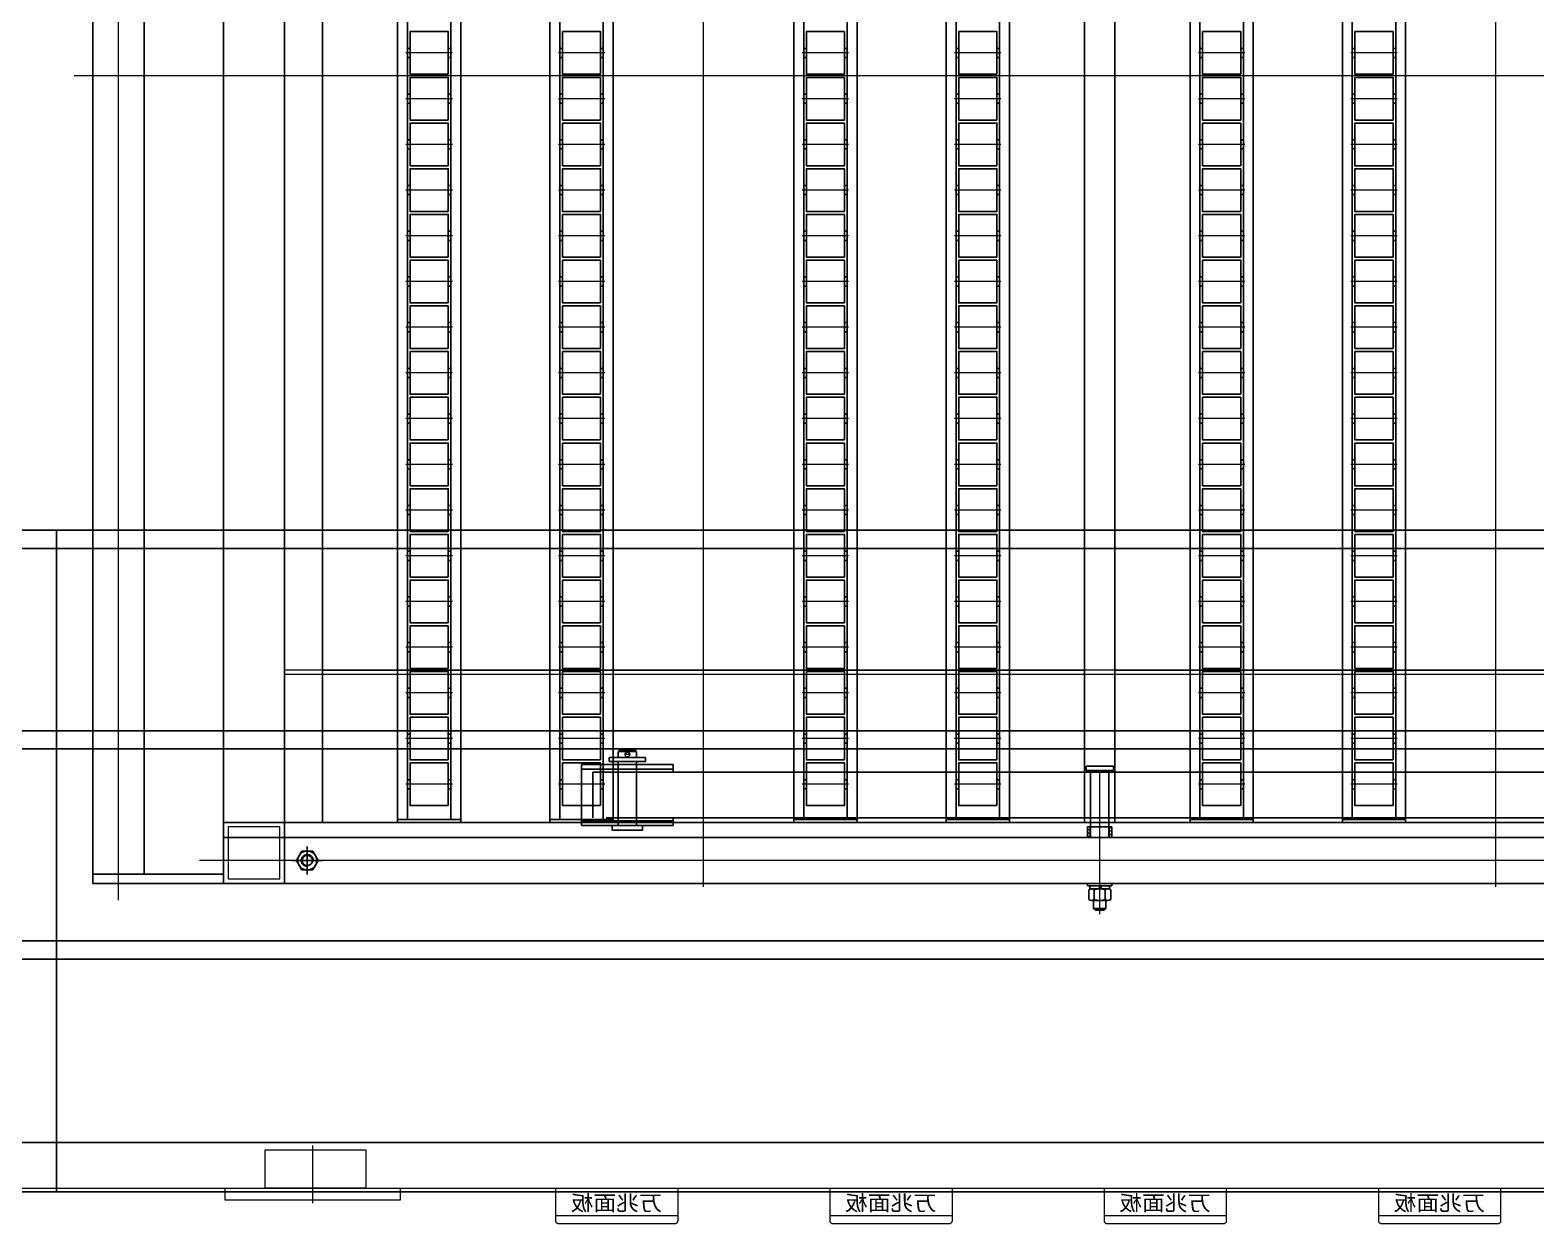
# Model space of a CAD drawing. Extents: x 539033 to 804858, y 468425 to 1263560.
# Drawn here: x 758324 to 759312, y 492339 to 493123 of the extents above; entities that cross this region are included whole.
import ezdxf

# ---------------------------------------------------------------- set-up
doc = ezdxf.new("R2010")
doc.units = 0
doc.header["$LTSCALE"] = 1000
doc.header["$MEASUREMENT"] = 0
for name, pattern in [('0', [0, 0]), ('ACAD_ISO02W100', [15, 12, -3]), ('ACAD_ISO04W100', [30, 24, -3, 0, -3]), ('ACAD_ISO05W100', [33, 24, -3, 0, -3, 0, -3]), ('ACAD_ISO10W100', [18.5, 12, -3, 0.5, -3]), ('DASHDOT', [25.4, 12.7, -6.35, 0, -6.35]), ('SOLID', [0])]:
    doc.linetypes.add(name, pattern=pattern)
doc.layers.get('0').update_dxf_attribs({"linetype": 'CONTINUOUS'})
doc.layers.add('1', color=1, linetype='DASHDOT')
for name, color, linetype, lineweight in [('3', 7, 'ACAD_ISO04W100', 15), ('中心线', 1, 'ACAD_ISO10W100', 15), ('双点划线', 7, 'ACAD_ISO05W100', 15), ('标注', 7, 'SOLID', 15), ('点划线', 1, 'ACAD_ISO04W100', 15), ('粗实线', 7, '0', 30), ('虚线', 6, 'ACAD_ISO02W100', 18)]:
    doc.layers.add(name, color=color, linetype=linetype, lineweight=lineweight)
doc.styles.add('标准', font='', dxfattribs={"width": 0.667})
doc.styles.get('标准').set_extended_font_data('FangSong_GB2312')

# ---------------------------------------------------------------- blocks, each defined once
blk = doc.blocks.new('A$C513352F2')
at = {"layer": '点划线'}
blk.add_line((68.9, 0), (68.9, 1086.91), dxfattribs=at)
at = {"layer": '粗实线', "color": 5}
for p, q in [((85.65, 1070.94), (85.65, 10.94)), ((52.15, 1064.94), (52.15, 16.94)), ((0, 16.94), (85.65, 16.94)), ((0, 10.94), (85.65, 10.94))]:
    blk.add_line(p, q, dxfattribs=at)
blk = doc.blocks.new('A$C458447FD')
at = {"layer": '标注'}
h = blk.add_hatch(dxfattribs=at)
h.set_pattern_fill('ANSI31', color=3, scale=0.5)
h.set_pattern_definition([(45, (-117.9495, 9.9451), (-1.122532, 1.122532), [])])
h.paths.add_polyline_path([(792.28, 50.14), (794.03, 50.14), (794.03, 57.14), (792.28, 57.14)])
h.paths.add_polyline_path([(778.03, 50.14), (779.78, 50.14), (779.78, 57.14), (778.03, 57.14)])
for p, q in [((1084.03, 100.14), (1084.03, 102.64)), ((1084.03, 102.64), (1108.03, 102.64)), ((1108.03, 102.64), (1108.03, 100.14)), ((1298.84, 35.14), (1302.43, 41.37)), ((1309.62, 41.37), (1302.43, 41.37)), ((1313.22, 35.14), (1309.62, 41.37)), ((1298.84, 35.14), (1302.43, 28.91)), ((1313.22, 35.14), (1309.62, 28.91)), ((794.03, 20.14), (778.03, 20.14)), ((778.03, 20.14), (778.03, 18.54)), ((794.03, 18.54), (794.03, 20.14)), ((1309.62, 28.91), (1302.43, 28.91)), ((778.03, 18.54), (794.03, 18.54)), ((778.84, 15.89), (778.84, 9.49)), ((779.59, 18.54), (792.47, 18.54)), ((779.59, 18.54), (779.59, 16.44)), ((779.59, 16.44), (792.47, 16.44)), ((791.42, 16.44), (780.63, 16.44)), ((782.43, 9.49), (782.43, 15.89)), ((785.48, 18.54), (784.92, 16.44)), ((786.5, 18.27), (786.01, 16.44)), ((786.57, 18.54), (786.5, 18.27)), ((789.62, 9.49), (789.62, 15.89)), ((792.47, 18.54), (792.47, 16.44)), ((793.22, 15.89), (793.22, 9.49)), ((791.42, 8.94), (780.63, 8.94))]:
    blk.add_line(p, q)
at = {"color": 3}
for p, q in [((777.03, 94.14), (777.03, 97.14)), ((777.03, 97.14), (795.03, 97.14)), ((795.03, 94.14), (795.03, 97.14))]:
    blk.add_line(p, q, dxfattribs=at)
for radius in [6.23, 3.4]:
    blk.add_circle((1306.03, 35.14), radius)
for centre, radius, start, end in [((780.63, 13.23), 3.21, 55.90631, 124.09369), ((786.03, 4.44), 12, 72.56742, 107.43258), ((791.42, 13.23), 3.21, 55.90631, 124.09369), ((780.63, 12.15), 3.21, 235.90631, 304.09369), ((786.03, 20.94), 12, 252.56742, 287.43258), ((791.42, 12.15), 3.21, 235.90631, 304.09369)]:
    blk.add_arc(centre, radius, start, end)
at = {"layer": '1', "linetype": 'DASHDOT'}
for p, q in [((1306.03, 25.91), (1306.03, 44.37)), ((1295.84, 35.14), (1316.22, 35.14))]:
    blk.add_line(p, q, dxfattribs=at)
at = {"layer": '3'}
blk.add_arc((1306.03, 35.14), 4, 270, 190, dxfattribs=at)
at = {"layer": '点划线'}
for p, q in [((526.03, 17.93), (526.03, 1044.24)), ((1046.03, 17.93), (1046.03, 1044.24)), ((590.83, 565.14), (621.27, 565.14)), ((690.83, 565.14), (721.27, 565.14)), ((850.83, 565.14), (881.27, 565.14)), ((950.83, 565.14), (981.27, 565.14)), ((1110.83, 565.14), (1141.27, 565.14)), ((1210.83, 565.14), (1241.27, 565.14)), ((101.68, 550.14), (1459.06, 550.14)), ((590.83, 535.14), (621.27, 535.14)), ((690.83, 535.14), (721.27, 535.14)), ((850.83, 535.14), (881.27, 535.14)), ((950.83, 535.14), (981.27, 535.14)), ((1110.83, 535.14), (1141.27, 535.14)), ((1210.83, 535.14), (1241.27, 535.14)), ((590.83, 505.14), (621.27, 505.14)), ((690.83, 505.14), (721.27, 505.14)), ((850.83, 505.14), (881.27, 505.14)), ((950.83, 505.14), (981.27, 505.14)), ((1110.83, 505.14), (1141.27, 505.14)), ((1210.83, 505.14), (1241.27, 505.14)), ((590.83, 475.14), (621.27, 475.14)), ((690.83, 475.14), (721.27, 475.14)), ((850.83, 475.14), (881.27, 475.14)), ((950.83, 475.14), (981.27, 475.14)), ((1110.83, 475.14), (1141.27, 475.14)), ((1210.83, 475.14), (1241.27, 475.14)), ((590.83, 445.14), (621.27, 445.14)), ((690.83, 445.14), (721.27, 445.14)), ((850.83, 445.14), (881.27, 445.14)), ((950.83, 445.14), (981.27, 445.14)), ((1110.83, 445.14), (1141.27, 445.14)), ((1210.83, 445.14), (1241.27, 445.14)), ((590.83, 415.14), (621.27, 415.14)), ((690.83, 415.14), (721.27, 415.14)), ((850.83, 415.14), (881.27, 415.14)), ((950.83, 415.14), (981.27, 415.14)), ((1110.83, 415.14), (1141.27, 415.14)), ((1210.83, 415.14), (1241.27, 415.14)), ((590.83, 385.14), (621.27, 385.14)), ((690.83, 385.14), (721.27, 385.14)), ((850.83, 385.14), (881.27, 385.14)), ((950.83, 385.14), (981.27, 385.14)), ((1110.83, 385.14), (1141.27, 385.14)), ((1210.83, 385.14), (1241.27, 385.14)), ((590.83, 355.14), (621.27, 355.14)), ((690.83, 355.14), (721.27, 355.14)), ((850.83, 355.14), (881.27, 355.14)), ((950.83, 355.14), (981.27, 355.14)), ((1110.83, 355.14), (1141.27, 355.14)), ((1210.83, 355.14), (1241.27, 355.14)), ((590.83, 325.14), (621.27, 325.14)), ((690.83, 325.14), (721.27, 325.14)), ((850.83, 325.14), (881.27, 325.14)), ((950.83, 325.14), (981.27, 325.14)), ((1110.83, 325.14), (1141.27, 325.14)), ((1210.83, 325.14), (1241.27, 325.14)), ((590.83, 295.14), (621.27, 295.14)), ((690.83, 295.14), (721.27, 295.14)), ((850.83, 295.14), (881.27, 295.14)), ((950.83, 295.14), (981.27, 295.14)), ((1110.83, 295.14), (1141.27, 295.14)), ((1210.83, 295.14), (1241.27, 295.14)), ((590.83, 265.14), (621.27, 265.14)), ((690.83, 265.14), (721.27, 265.14)), ((850.83, 265.14), (881.27, 265.14)), ((950.83, 265.14), (981.27, 265.14)), ((1110.83, 265.14), (1141.27, 265.14)), ((1210.83, 265.14), (1241.27, 265.14)), ((590.83, 235.14), (621.27, 235.14)), ((690.83, 235.14), (721.27, 235.14)), ((850.83, 235.14), (881.27, 235.14)), ((950.83, 235.14), (981.27, 235.14)), ((1110.83, 235.14), (1141.27, 235.14)), ((1210.83, 235.14), (1241.27, 235.14)), ((590.83, 205.14), (621.27, 205.14)), ((690.83, 205.14), (721.27, 205.14)), ((850.83, 205.14), (881.27, 205.14)), ((950.83, 205.14), (981.27, 205.14)), ((1110.83, 205.14), (1141.27, 205.14)), ((1210.83, 205.14), (1241.27, 205.14)), ((590.83, 175.14), (621.27, 175.14)), ((690.83, 175.14), (721.27, 175.14)), ((850.83, 175.14), (881.27, 175.14)), ((950.83, 175.14), (981.27, 175.14)), ((1110.83, 175.14), (1141.27, 175.14)), ((1210.83, 175.14), (1241.27, 175.14)), ((590.83, 145.14), (621.27, 145.14)), ((690.83, 145.14), (721.27, 145.14)), ((850.83, 145.14), (881.27, 145.14)), ((950.83, 145.14), (981.27, 145.14)), ((1110.83, 145.14), (1141.27, 145.14)), ((1210.83, 145.14), (1241.27, 145.14)), ((590.83, 115.14), (621.27, 115.14)), ((690.83, 115.14), (721.27, 115.14)), ((850.83, 115.14), (881.27, 115.14)), ((950.83, 115.14), (981.27, 115.14)), ((1110.83, 115.14), (1141.27, 115.14)), ((1210.83, 115.14), (1241.27, 115.14)), ((1093.94, 104.64), (1097.96, 104.64)), ((786.03, 0), (786.03, 94.63)), ((590.83, 85.14), (621.27, 85.14)), ((690.83, 85.14), (721.27, 85.14)), ((850.83, 85.14), (881.27, 85.14)), ((950.83, 85.14), (981.27, 85.14)), ((1110.83, 85.14), (1141.27, 85.14)), ((1210.83, 85.14), (1241.27, 85.14)), ((206.04, 35.14), (1376.79, 35.14))]:
    blk.add_line(p, q, dxfattribs=at)
at = {"layer": '粗实线', "color": 4}
for p, q in [((585.28, 1040.14), (585.28, 60.14)), ((591.78, 1038.14), (591.78, 62.14)), ((620.28, 1038.14), (620.28, 62.14)), ((626.78, 1040.14), (626.78, 60.14)), ((685.28, 1040.14), (685.28, 60.14)), ((691.78, 1038.14), (691.78, 62.14)), ((720.28, 1038.14), (720.28, 62.14)), ((726.78, 1040.14), (726.78, 60.14)), ((845.28, 1040.14), (845.28, 60.14)), ((851.78, 1038.14), (851.78, 62.14)), ((880.28, 1038.14), (880.28, 62.14)), ((886.78, 1040.14), (886.78, 60.14)), ((945.28, 1040.14), (945.28, 60.14)), ((951.78, 1038.14), (951.78, 62.14)), ((980.28, 1038.14), (980.28, 62.14)), ((986.78, 1040.14), (986.78, 60.14)), ((1105.28, 1040.14), (1105.28, 60.14)), ((1111.78, 1038.14), (1111.78, 62.14)), ((1140.28, 1038.14), (1140.28, 62.14)), ((1146.78, 1040.14), (1146.78, 60.14)), ((1205.28, 1040.14), (1205.28, 60.14)), ((1211.78, 1038.14), (1211.78, 62.14)), ((1240.28, 1038.14), (1240.28, 62.14)), ((1246.78, 1040.14), (1246.78, 60.14)), ((585.28, 62.14), (626.78, 62.14)), ((585.28, 60.14), (626.78, 60.14)), ((685.28, 62.14), (726.78, 62.14)), ((685.28, 60.14), (726.78, 60.14)), ((845.28, 62.14), (886.78, 62.14)), ((845.28, 60.14), (886.78, 60.14)), ((945.28, 62.14), (986.78, 62.14)), ((945.28, 60.14), (986.78, 60.14)), ((1105.28, 62.14), (1146.78, 62.14)), ((1105.28, 60.14), (1146.78, 60.14)), ((1205.28, 62.14), (1246.78, 62.14)), ((1205.28, 60.14), (1246.78, 60.14))]:
    blk.add_line(p, q, dxfattribs=at)
at = {"layer": '粗实线', "color": 2}
for p, q in [((776.03, 1040.14), (776.03, 60.14)), ((796.03, 1040.14), (796.03, 60.14)), ((1296.03, 1040.14), (1296.03, 60.14))]:
    blk.add_line(p, q, dxfattribs=at)
at = {"layer": '粗实线'}
for p, q in [((1321.03, 1040.14), (1321.03, 60.14)), ((276.03, 160.14), (776.03, 160.14)), ((796.03, 160.14), (1296.03, 160.14)), ((1108.03, 100.14), (1084.03, 100.14)), ((1090.03, 106.64), (1091.03, 107.64)), ((1090.03, 102.64), (1090.03, 106.64)), ((1090.03, 106.64), (1102.03, 106.64)), ((1090.03, 58.14), (1090.03, 100.14)), ((1101.03, 107.64), (1091.03, 107.64)), ((1101.03, 107.64), (1102.03, 106.64)), ((1102.03, 102.64), (1102.03, 106.64)), ((1102.03, 58.14), (1102.03, 100.14)), ((1118.6, 93.14), (0, 93.14)), ((780.03, 50.14), (780.03, 94.14)), ((792.03, 50.14), (792.03, 94.14)), ((1066.03, 93.14), (1066.03, 98.14)), ((1066.03, 98.14), (1126.03, 98.14)), ((1066.03, 95.14), (1126.03, 95.14)), ((1118.6, 63.14), (1118.6, 93.14)), ((1126.03, 58.14), (1126.03, 98.14)), ((1109.83, 63.14), (0, 63.14)), ((1321.03, 60.14), (251.03, 60.14)), ((506.03, 60.14), (1321.03, 60.14)), ((1066.03, 58.14), (1066.03, 63.14)), ((1066.03, 61.14), (1126.03, 61.14)), ((211.03, 50.14), (1361.03, 50.14)), ((794.03, 57.14), (778.03, 57.14)), ((778.03, 50.14), (778.03, 57.14)), ((779.78, 50.14), (779.78, 57.14)), ((792.28, 50.14), (792.28, 57.14)), ((794.03, 50.14), (794.03, 57.14)), ((1066.03, 58.14), (1126.03, 58.14)), ((782.03, 3.64), (782.03, 8.94)), ((783.03, 2.64), (782.03, 3.64)), ((782.03, 3.64), (790.03, 3.64)), ((789.03, 2.64), (783.03, 2.64)), ((789.03, 2.64), (790.03, 3.64)), ((790.03, 3.64), (790.03, 8.94))]:
    blk.add_line(p, q, dxfattribs=at)
at = {"layer": '粗实线', "color": 3}
for p, q in [((593.53, 568.14), (591.78, 568.14)), ((591.78, 568.14), (591.78, 562.14)), ((618.53, 568.14), (620.28, 568.14)), ((620.28, 568.14), (620.28, 562.14)), ((693.53, 568.14), (691.78, 568.14)), ((691.78, 568.14), (691.78, 562.14)), ((718.53, 568.14), (720.28, 568.14)), ((720.28, 568.14), (720.28, 562.14)), ((853.53, 568.14), (851.78, 568.14)), ((851.78, 568.14), (851.78, 562.14)), ((878.53, 568.14), (880.28, 568.14)), ((880.28, 568.14), (880.28, 562.14)), ((953.53, 568.14), (951.78, 568.14)), ((951.78, 568.14), (951.78, 562.14)), ((978.53, 568.14), (980.28, 568.14)), ((980.28, 568.14), (980.28, 562.14)), ((1113.53, 568.14), (1111.78, 568.14)), ((1111.78, 568.14), (1111.78, 562.14)), ((1138.53, 568.14), (1140.28, 568.14)), ((1140.28, 568.14), (1140.28, 562.14)), ((1213.53, 568.14), (1211.78, 568.14)), ((1211.78, 568.14), (1211.78, 562.14)), ((1238.53, 568.14), (1240.28, 568.14)), ((1240.28, 568.14), (1240.28, 562.14)), ((593.53, 562.14), (591.78, 562.14)), ((618.53, 562.14), (620.28, 562.14)), ((693.53, 562.14), (691.78, 562.14)), ((718.53, 562.14), (720.28, 562.14)), ((853.53, 562.14), (851.78, 562.14)), ((878.53, 562.14), (880.28, 562.14)), ((953.53, 562.14), (951.78, 562.14)), ((978.53, 562.14), (980.28, 562.14)), ((1113.53, 562.14), (1111.78, 562.14)), ((1138.53, 562.14), (1140.28, 562.14)), ((1213.53, 562.14), (1211.78, 562.14)), ((1238.53, 562.14), (1240.28, 562.14)), ((593.53, 538.14), (591.78, 538.14)), ((591.78, 538.14), (591.78, 532.14)), ((618.53, 538.14), (620.28, 538.14)), ((620.28, 538.14), (620.28, 532.14)), ((693.53, 538.14), (691.78, 538.14)), ((691.78, 538.14), (691.78, 532.14)), ((718.53, 538.14), (720.28, 538.14)), ((720.28, 538.14), (720.28, 532.14)), ((853.53, 538.14), (851.78, 538.14)), ((851.78, 538.14), (851.78, 532.14)), ((878.53, 538.14), (880.28, 538.14)), ((880.28, 538.14), (880.28, 532.14)), ((953.53, 538.14), (951.78, 538.14)), ((951.78, 538.14), (951.78, 532.14)), ((978.53, 538.14), (980.28, 538.14)), ((980.28, 538.14), (980.28, 532.14)), ((1113.53, 538.14), (1111.78, 538.14)), ((1111.78, 538.14), (1111.78, 532.14)), ((1138.53, 538.14), (1140.28, 538.14)), ((1140.28, 538.14), (1140.28, 532.14)), ((1213.53, 538.14), (1211.78, 538.14)), ((1211.78, 538.14), (1211.78, 532.14)), ((1238.53, 538.14), (1240.28, 538.14)), ((1240.28, 538.14), (1240.28, 532.14)), ((593.53, 532.14), (591.78, 532.14)), ((618.53, 532.14), (620.28, 532.14)), ((693.53, 532.14), (691.78, 532.14)), ((718.53, 532.14), (720.28, 532.14)), ((853.53, 532.14), (851.78, 532.14)), ((878.53, 532.14), (880.28, 532.14)), ((953.53, 532.14), (951.78, 532.14)), ((978.53, 532.14), (980.28, 532.14)), ((1113.53, 532.14), (1111.78, 532.14)), ((1138.53, 532.14), (1140.28, 532.14)), ((1213.53, 532.14), (1211.78, 532.14)), ((1238.53, 532.14), (1240.28, 532.14)), ((593.53, 508.14), (591.78, 508.14)), ((591.78, 508.14), (591.78, 502.14)), ((618.53, 508.14), (620.28, 508.14)), ((620.28, 508.14), (620.28, 502.14)), ((693.53, 508.14), (691.78, 508.14)), ((691.78, 508.14), (691.78, 502.14)), ((718.53, 508.14), (720.28, 508.14)), ((720.28, 508.14), (720.28, 502.14)), ((853.53, 508.14), (851.78, 508.14)), ((851.78, 508.14), (851.78, 502.14)), ((878.53, 508.14), (880.28, 508.14)), ((880.28, 508.14), (880.28, 502.14)), ((953.53, 508.14), (951.78, 508.14)), ((951.78, 508.14), (951.78, 502.14)), ((978.53, 508.14), (980.28, 508.14)), ((980.28, 508.14), (980.28, 502.14)), ((1113.53, 508.14), (1111.78, 508.14)), ((1111.78, 508.14), (1111.78, 502.14)), ((1138.53, 508.14), (1140.28, 508.14)), ((1140.28, 508.14), (1140.28, 502.14)), ((1213.53, 508.14), (1211.78, 508.14)), ((1211.78, 508.14), (1211.78, 502.14)), ((1238.53, 508.14), (1240.28, 508.14)), ((1240.28, 508.14), (1240.28, 502.14)), ((593.53, 502.14), (591.78, 502.14)), ((618.53, 502.14), (620.28, 502.14)), ((693.53, 502.14), (691.78, 502.14)), ((718.53, 502.14), (720.28, 502.14)), ((853.53, 502.14), (851.78, 502.14)), ((878.53, 502.14), (880.28, 502.14)), ((953.53, 502.14), (951.78, 502.14)), ((978.53, 502.14), (980.28, 502.14)), ((1113.53, 502.14), (1111.78, 502.14)), ((1138.53, 502.14), (1140.28, 502.14)), ((1213.53, 502.14), (1211.78, 502.14)), ((1238.53, 502.14), (1240.28, 502.14)), ((593.53, 478.14), (591.78, 478.14)), ((591.78, 478.14), (591.78, 472.14)), ((618.53, 478.14), (620.28, 478.14)), ((620.28, 478.14), (620.28, 472.14)), ((693.53, 478.14), (691.78, 478.14)), ((691.78, 478.14), (691.78, 472.14)), ((718.53, 478.14), (720.28, 478.14)), ((720.28, 478.14), (720.28, 472.14)), ((853.53, 478.14), (851.78, 478.14)), ((851.78, 478.14), (851.78, 472.14)), ((878.53, 478.14), (880.28, 478.14)), ((880.28, 478.14), (880.28, 472.14)), ((953.53, 478.14), (951.78, 478.14)), ((951.78, 478.14), (951.78, 472.14)), ((978.53, 478.14), (980.28, 478.14)), ((980.28, 478.14), (980.28, 472.14)), ((1113.53, 478.14), (1111.78, 478.14)), ((1111.78, 478.14), (1111.78, 472.14)), ((1138.53, 478.14), (1140.28, 478.14)), ((1140.28, 478.14), (1140.28, 472.14)), ((1213.53, 478.14), (1211.78, 478.14)), ((1211.78, 478.14), (1211.78, 472.14)), ((1238.53, 478.14), (1240.28, 478.14)), ((1240.28, 478.14), (1240.28, 472.14)), ((593.53, 472.14), (591.78, 472.14)), ((618.53, 472.14), (620.28, 472.14)), ((693.53, 472.14), (691.78, 472.14)), ((718.53, 472.14), (720.28, 472.14)), ((853.53, 472.14), (851.78, 472.14)), ((878.53, 472.14), (880.28, 472.14)), ((953.53, 472.14), (951.78, 472.14)), ((978.53, 472.14), (980.28, 472.14)), ((1113.53, 472.14), (1111.78, 472.14)), ((1138.53, 472.14), (1140.28, 472.14)), ((1213.53, 472.14), (1211.78, 472.14)), ((1238.53, 472.14), (1240.28, 472.14)), ((593.53, 448.14), (591.78, 448.14)), ((591.78, 448.14), (591.78, 442.14)), ((618.53, 448.14), (620.28, 448.14)), ((620.28, 448.14), (620.28, 442.14)), ((693.53, 448.14), (691.78, 448.14)), ((691.78, 448.14), (691.78, 442.14)), ((718.53, 448.14), (720.28, 448.14)), ((720.28, 448.14), (720.28, 442.14)), ((853.53, 448.14), (851.78, 448.14)), ((851.78, 448.14), (851.78, 442.14)), ((878.53, 448.14), (880.28, 448.14)), ((880.28, 448.14), (880.28, 442.14)), ((953.53, 448.14), (951.78, 448.14)), ((951.78, 448.14), (951.78, 442.14)), ((978.53, 448.14), (980.28, 448.14)), ((980.28, 448.14), (980.28, 442.14)), ((1113.53, 448.14), (1111.78, 448.14)), ((1111.78, 448.14), (1111.78, 442.14)), ((1138.53, 448.14), (1140.28, 448.14)), ((1140.28, 448.14), (1140.28, 442.14)), ((1213.53, 448.14), (1211.78, 448.14)), ((1211.78, 448.14), (1211.78, 442.14)), ((1238.53, 448.14), (1240.28, 448.14)), ((1240.28, 448.14), (1240.28, 442.14)), ((593.53, 442.14), (591.78, 442.14)), ((618.53, 442.14), (620.28, 442.14)), ((693.53, 442.14), (691.78, 442.14)), ((718.53, 442.14), (720.28, 442.14)), ((853.53, 442.14), (851.78, 442.14)), ((878.53, 442.14), (880.28, 442.14)), ((953.53, 442.14), (951.78, 442.14)), ((978.53, 442.14), (980.28, 442.14)), ((1113.53, 442.14), (1111.78, 442.14)), ((1138.53, 442.14), (1140.28, 442.14)), ((1213.53, 442.14), (1211.78, 442.14)), ((1238.53, 442.14), (1240.28, 442.14)), ((593.53, 418.14), (591.78, 418.14)), ((591.78, 418.14), (591.78, 412.14)), ((618.53, 418.14), (620.28, 418.14)), ((620.28, 418.14), (620.28, 412.14)), ((693.53, 418.14), (691.78, 418.14)), ((691.78, 418.14), (691.78, 412.14)), ((718.53, 418.14), (720.28, 418.14)), ((720.28, 418.14), (720.28, 412.14)), ((853.53, 418.14), (851.78, 418.14)), ((851.78, 418.14), (851.78, 412.14)), ((878.53, 418.14), (880.28, 418.14)), ((880.28, 418.14), (880.28, 412.14)), ((953.53, 418.14), (951.78, 418.14)), ((951.78, 418.14), (951.78, 412.14)), ((978.53, 418.14), (980.28, 418.14)), ((980.28, 418.14), (980.28, 412.14)), ((1113.53, 418.14), (1111.78, 418.14)), ((1111.78, 418.14), (1111.78, 412.14)), ((1138.53, 418.14), (1140.28, 418.14)), ((1140.28, 418.14), (1140.28, 412.14)), ((1213.53, 418.14), (1211.78, 418.14)), ((1211.78, 418.14), (1211.78, 412.14)), ((1238.53, 418.14), (1240.28, 418.14)), ((1240.28, 418.14), (1240.28, 412.14)), ((593.53, 412.14), (591.78, 412.14)), ((618.53, 412.14), (620.28, 412.14)), ((693.53, 412.14), (691.78, 412.14)), ((718.53, 412.14), (720.28, 412.14)), ((853.53, 412.14), (851.78, 412.14)), ((878.53, 412.14), (880.28, 412.14)), ((953.53, 412.14), (951.78, 412.14)), ((978.53, 412.14), (980.28, 412.14)), ((1113.53, 412.14), (1111.78, 412.14)), ((1138.53, 412.14), (1140.28, 412.14)), ((1213.53, 412.14), (1211.78, 412.14)), ((1238.53, 412.14), (1240.28, 412.14)), ((593.53, 388.14), (591.78, 388.14)), ((591.78, 388.14), (591.78, 382.14)), ((618.53, 388.14), (620.28, 388.14)), ((620.28, 388.14), (620.28, 382.14)), ((693.53, 388.14), (691.78, 388.14)), ((691.78, 388.14), (691.78, 382.14)), ((718.53, 388.14), (720.28, 388.14)), ((720.28, 388.14), (720.28, 382.14)), ((853.53, 388.14), (851.78, 388.14)), ((851.78, 388.14), (851.78, 382.14)), ((878.53, 388.14), (880.28, 388.14)), ((880.28, 388.14), (880.28, 382.14)), ((953.53, 388.14), (951.78, 388.14)), ((951.78, 388.14), (951.78, 382.14)), ((978.53, 388.14), (980.28, 388.14)), ((980.28, 388.14), (980.28, 382.14)), ((1113.53, 388.14), (1111.78, 388.14)), ((1111.78, 388.14), (1111.78, 382.14)), ((1138.53, 388.14), (1140.28, 388.14)), ((1140.28, 388.14), (1140.28, 382.14)), ((1213.53, 388.14), (1211.78, 388.14)), ((1211.78, 388.14), (1211.78, 382.14)), ((1238.53, 388.14), (1240.28, 388.14)), ((1240.28, 388.14), (1240.28, 382.14)), ((593.53, 382.14), (591.78, 382.14)), ((618.53, 382.14), (620.28, 382.14)), ((693.53, 382.14), (691.78, 382.14)), ((718.53, 382.14), (720.28, 382.14)), ((853.53, 382.14), (851.78, 382.14)), ((878.53, 382.14), (880.28, 382.14)), ((953.53, 382.14), (951.78, 382.14)), ((978.53, 382.14), (980.28, 382.14)), ((1113.53, 382.14), (1111.78, 382.14)), ((1138.53, 382.14), (1140.28, 382.14)), ((1213.53, 382.14), (1211.78, 382.14)), ((1238.53, 382.14), (1240.28, 382.14)), ((593.53, 358.14), (591.78, 358.14)), ((591.78, 358.14), (591.78, 352.14)), ((618.53, 358.14), (620.28, 358.14)), ((620.28, 358.14), (620.28, 352.14)), ((693.53, 358.14), (691.78, 358.14)), ((691.78, 358.14), (691.78, 352.14)), ((718.53, 358.14), (720.28, 358.14)), ((720.28, 358.14), (720.28, 352.14)), ((853.53, 358.14), (851.78, 358.14)), ((851.78, 358.14), (851.78, 352.14)), ((878.53, 358.14), (880.28, 358.14)), ((880.28, 358.14), (880.28, 352.14)), ((953.53, 358.14), (951.78, 358.14)), ((951.78, 358.14), (951.78, 352.14)), ((978.53, 358.14), (980.28, 358.14)), ((980.28, 358.14), (980.28, 352.14)), ((1113.53, 358.14), (1111.78, 358.14)), ((1111.78, 358.14), (1111.78, 352.14)), ((1138.53, 358.14), (1140.28, 358.14)), ((1140.28, 358.14), (1140.28, 352.14)), ((1213.53, 358.14), (1211.78, 358.14)), ((1211.78, 358.14), (1211.78, 352.14)), ((1238.53, 358.14), (1240.28, 358.14)), ((1240.28, 358.14), (1240.28, 352.14)), ((593.53, 352.14), (591.78, 352.14)), ((618.53, 352.14), (620.28, 352.14)), ((693.53, 352.14), (691.78, 352.14)), ((718.53, 352.14), (720.28, 352.14)), ((853.53, 352.14), (851.78, 352.14)), ((878.53, 352.14), (880.28, 352.14)), ((953.53, 352.14), (951.78, 352.14)), ((978.53, 352.14), (980.28, 352.14)), ((1113.53, 352.14), (1111.78, 352.14)), ((1138.53, 352.14), (1140.28, 352.14)), ((1213.53, 352.14), (1211.78, 352.14)), ((1238.53, 352.14), (1240.28, 352.14)), ((593.53, 328.14), (591.78, 328.14)), ((591.78, 328.14), (591.78, 322.14)), ((618.53, 328.14), (620.28, 328.14)), ((620.28, 328.14), (620.28, 322.14)), ((693.53, 328.14), (691.78, 328.14)), ((691.78, 328.14), (691.78, 322.14)), ((718.53, 328.14), (720.28, 328.14)), ((720.28, 328.14), (720.28, 322.14)), ((853.53, 328.14), (851.78, 328.14)), ((851.78, 328.14), (851.78, 322.14)), ((878.53, 328.14), (880.28, 328.14)), ((880.28, 328.14), (880.28, 322.14)), ((953.53, 328.14), (951.78, 328.14)), ((951.78, 328.14), (951.78, 322.14)), ((978.53, 328.14), (980.28, 328.14)), ((980.28, 328.14), (980.28, 322.14)), ((1113.53, 328.14), (1111.78, 328.14)), ((1111.78, 328.14), (1111.78, 322.14)), ((1138.53, 328.14), (1140.28, 328.14)), ((1140.28, 328.14), (1140.28, 322.14)), ((1213.53, 328.14), (1211.78, 328.14)), ((1211.78, 328.14), (1211.78, 322.14)), ((1238.53, 328.14), (1240.28, 328.14)), ((1240.28, 328.14), (1240.28, 322.14)), ((593.53, 322.14), (591.78, 322.14)), ((618.53, 322.14), (620.28, 322.14)), ((693.53, 322.14), (691.78, 322.14)), ((718.53, 322.14), (720.28, 322.14)), ((853.53, 322.14), (851.78, 322.14)), ((878.53, 322.14), (880.28, 322.14)), ((953.53, 322.14), (951.78, 322.14)), ((978.53, 322.14), (980.28, 322.14)), ((1113.53, 322.14), (1111.78, 322.14)), ((1138.53, 322.14), (1140.28, 322.14)), ((1213.53, 322.14), (1211.78, 322.14)), ((1238.53, 322.14), (1240.28, 322.14)), ((593.53, 298.14), (591.78, 298.14)), ((591.78, 298.14), (591.78, 292.14)), ((618.53, 298.14), (620.28, 298.14)), ((620.28, 298.14), (620.28, 292.14)), ((693.53, 298.14), (691.78, 298.14)), ((691.78, 298.14), (691.78, 292.14)), ((718.53, 298.14), (720.28, 298.14)), ((720.28, 298.14), (720.28, 292.14)), ((853.53, 298.14), (851.78, 298.14)), ((851.78, 298.14), (851.78, 292.14)), ((878.53, 298.14), (880.28, 298.14)), ((880.28, 298.14), (880.28, 292.14)), ((953.53, 298.14), (951.78, 298.14)), ((951.78, 298.14), (951.78, 292.14)), ((978.53, 298.14), (980.28, 298.14)), ((980.28, 298.14), (980.28, 292.14)), ((1113.53, 298.14), (1111.78, 298.14)), ((1111.78, 298.14), (1111.78, 292.14)), ((1138.53, 298.14), (1140.28, 298.14)), ((1140.28, 298.14), (1140.28, 292.14)), ((1213.53, 298.14), (1211.78, 298.14)), ((1211.78, 298.14), (1211.78, 292.14)), ((1238.53, 298.14), (1240.28, 298.14)), ((1240.28, 298.14), (1240.28, 292.14)), ((593.53, 292.14), (591.78, 292.14)), ((618.53, 292.14), (620.28, 292.14)), ((693.53, 292.14), (691.78, 292.14)), ((718.53, 292.14), (720.28, 292.14)), ((853.53, 292.14), (851.78, 292.14)), ((878.53, 292.14), (880.28, 292.14)), ((953.53, 292.14), (951.78, 292.14)), ((978.53, 292.14), (980.28, 292.14)), ((1113.53, 292.14), (1111.78, 292.14)), ((1138.53, 292.14), (1140.28, 292.14)), ((1213.53, 292.14), (1211.78, 292.14)), ((1238.53, 292.14), (1240.28, 292.14)), ((593.53, 268.14), (591.78, 268.14)), ((591.78, 268.14), (591.78, 262.14)), ((618.53, 268.14), (620.28, 268.14)), ((620.28, 268.14), (620.28, 262.14)), ((693.53, 268.14), (691.78, 268.14)), ((691.78, 268.14), (691.78, 262.14)), ((718.53, 268.14), (720.28, 268.14)), ((720.28, 268.14), (720.28, 262.14)), ((853.53, 268.14), (851.78, 268.14)), ((851.78, 268.14), (851.78, 262.14)), ((878.53, 268.14), (880.28, 268.14)), ((880.28, 268.14), (880.28, 262.14)), ((953.53, 268.14), (951.78, 268.14)), ((951.78, 268.14), (951.78, 262.14)), ((978.53, 268.14), (980.28, 268.14)), ((980.28, 268.14), (980.28, 262.14)), ((1113.53, 268.14), (1111.78, 268.14)), ((1111.78, 268.14), (1111.78, 262.14)), ((1138.53, 268.14), (1140.28, 268.14)), ((1140.28, 268.14), (1140.28, 262.14)), ((1213.53, 268.14), (1211.78, 268.14)), ((1211.78, 268.14), (1211.78, 262.14)), ((1238.53, 268.14), (1240.28, 268.14)), ((1240.28, 268.14), (1240.28, 262.14)), ((593.53, 262.14), (591.78, 262.14)), ((618.53, 262.14), (620.28, 262.14)), ((693.53, 262.14), (691.78, 262.14)), ((718.53, 262.14), (720.28, 262.14)), ((853.53, 262.14), (851.78, 262.14)), ((878.53, 262.14), (880.28, 262.14)), ((953.53, 262.14), (951.78, 262.14)), ((978.53, 262.14), (980.28, 262.14)), ((1113.53, 262.14), (1111.78, 262.14)), ((1138.53, 262.14), (1140.28, 262.14)), ((1213.53, 262.14), (1211.78, 262.14)), ((1238.53, 262.14), (1240.28, 262.14)), ((593.53, 238.14), (591.78, 238.14)), ((591.78, 238.14), (591.78, 232.14)), ((618.53, 238.14), (620.28, 238.14)), ((620.28, 238.14), (620.28, 232.14)), ((693.53, 238.14), (691.78, 238.14)), ((691.78, 238.14), (691.78, 232.14)), ((718.53, 238.14), (720.28, 238.14)), ((720.28, 238.14), (720.28, 232.14)), ((853.53, 238.14), (851.78, 238.14)), ((851.78, 238.14), (851.78, 232.14)), ((878.53, 238.14), (880.28, 238.14)), ((880.28, 238.14), (880.28, 232.14)), ((953.53, 238.14), (951.78, 238.14)), ((951.78, 238.14), (951.78, 232.14)), ((978.53, 238.14), (980.28, 238.14)), ((980.28, 238.14), (980.28, 232.14)), ((1113.53, 238.14), (1111.78, 238.14)), ((1111.78, 238.14), (1111.78, 232.14)), ((1138.53, 238.14), (1140.28, 238.14)), ((1140.28, 238.14), (1140.28, 232.14)), ((1213.53, 238.14), (1211.78, 238.14)), ((1211.78, 238.14), (1211.78, 232.14)), ((1238.53, 238.14), (1240.28, 238.14)), ((1240.28, 238.14), (1240.28, 232.14)), ((593.53, 232.14), (591.78, 232.14)), ((618.53, 232.14), (620.28, 232.14)), ((693.53, 232.14), (691.78, 232.14)), ((718.53, 232.14), (720.28, 232.14)), ((853.53, 232.14), (851.78, 232.14)), ((878.53, 232.14), (880.28, 232.14)), ((953.53, 232.14), (951.78, 232.14)), ((978.53, 232.14), (980.28, 232.14)), ((1113.53, 232.14), (1111.78, 232.14)), ((1138.53, 232.14), (1140.28, 232.14)), ((1213.53, 232.14), (1211.78, 232.14)), ((1238.53, 232.14), (1240.28, 232.14)), ((593.53, 208.14), (591.78, 208.14)), ((591.78, 208.14), (591.78, 202.14)), ((618.53, 208.14), (620.28, 208.14)), ((620.28, 208.14), (620.28, 202.14)), ((693.53, 208.14), (691.78, 208.14)), ((691.78, 208.14), (691.78, 202.14)), ((718.53, 208.14), (720.28, 208.14)), ((720.28, 208.14), (720.28, 202.14)), ((853.53, 208.14), (851.78, 208.14)), ((851.78, 208.14), (851.78, 202.14)), ((878.53, 208.14), (880.28, 208.14)), ((880.28, 208.14), (880.28, 202.14)), ((953.53, 208.14), (951.78, 208.14)), ((951.78, 208.14), (951.78, 202.14)), ((978.53, 208.14), (980.28, 208.14)), ((980.28, 208.14), (980.28, 202.14)), ((1113.53, 208.14), (1111.78, 208.14)), ((1111.78, 208.14), (1111.78, 202.14)), ((1138.53, 208.14), (1140.28, 208.14)), ((1140.28, 208.14), (1140.28, 202.14)), ((1213.53, 208.14), (1211.78, 208.14)), ((1211.78, 208.14), (1211.78, 202.14)), ((1238.53, 208.14), (1240.28, 208.14)), ((1240.28, 208.14), (1240.28, 202.14)), ((593.53, 202.14), (591.78, 202.14)), ((618.53, 202.14), (620.28, 202.14)), ((693.53, 202.14), (691.78, 202.14)), ((718.53, 202.14), (720.28, 202.14)), ((853.53, 202.14), (851.78, 202.14)), ((878.53, 202.14), (880.28, 202.14)), ((953.53, 202.14), (951.78, 202.14)), ((978.53, 202.14), (980.28, 202.14)), ((1113.53, 202.14), (1111.78, 202.14)), ((1138.53, 202.14), (1140.28, 202.14)), ((1213.53, 202.14), (1211.78, 202.14)), ((1238.53, 202.14), (1240.28, 202.14)), ((593.53, 178.14), (591.78, 178.14)), ((591.78, 178.14), (591.78, 172.14)), ((618.53, 178.14), (620.28, 178.14)), ((620.28, 178.14), (620.28, 172.14)), ((693.53, 178.14), (691.78, 178.14)), ((691.78, 178.14), (691.78, 172.14)), ((718.53, 178.14), (720.28, 178.14)), ((720.28, 178.14), (720.28, 172.14)), ((853.53, 178.14), (851.78, 178.14)), ((851.78, 178.14), (851.78, 172.14)), ((878.53, 178.14), (880.28, 178.14)), ((880.28, 178.14), (880.28, 172.14)), ((953.53, 178.14), (951.78, 178.14)), ((951.78, 178.14), (951.78, 172.14)), ((978.53, 178.14), (980.28, 178.14)), ((980.28, 178.14), (980.28, 172.14)), ((1113.53, 178.14), (1111.78, 178.14)), ((1111.78, 178.14), (1111.78, 172.14)), ((1138.53, 178.14), (1140.28, 178.14)), ((1140.28, 178.14), (1140.28, 172.14)), ((1213.53, 178.14), (1211.78, 178.14)), ((1211.78, 178.14), (1211.78, 172.14)), ((1238.53, 178.14), (1240.28, 178.14)), ((1240.28, 178.14), (1240.28, 172.14)), ((593.53, 172.14), (591.78, 172.14)), ((618.53, 172.14), (620.28, 172.14)), ((693.53, 172.14), (691.78, 172.14)), ((718.53, 172.14), (720.28, 172.14)), ((853.53, 172.14), (851.78, 172.14)), ((878.53, 172.14), (880.28, 172.14)), ((953.53, 172.14), (951.78, 172.14)), ((978.53, 172.14), (980.28, 172.14)), ((1113.53, 172.14), (1111.78, 172.14)), ((1138.53, 172.14), (1140.28, 172.14)), ((1213.53, 172.14), (1211.78, 172.14)), ((1238.53, 172.14), (1240.28, 172.14)), ((593.53, 148.14), (591.78, 148.14)), ((591.78, 148.14), (591.78, 142.14)), ((593.53, 142.14), (591.78, 142.14)), ((618.53, 148.14), (620.28, 148.14)), ((618.53, 142.14), (620.28, 142.14)), ((620.28, 148.14), (620.28, 142.14)), ((693.53, 148.14), (691.78, 148.14)), ((691.78, 148.14), (691.78, 142.14)), ((693.53, 142.14), (691.78, 142.14)), ((718.53, 148.14), (720.28, 148.14)), ((718.53, 142.14), (720.28, 142.14)), ((720.28, 148.14), (720.28, 142.14)), ((853.53, 148.14), (851.78, 148.14)), ((851.78, 148.14), (851.78, 142.14)), ((853.53, 142.14), (851.78, 142.14)), ((878.53, 148.14), (880.28, 148.14)), ((878.53, 142.14), (880.28, 142.14)), ((880.28, 148.14), (880.28, 142.14)), ((953.53, 148.14), (951.78, 148.14)), ((951.78, 148.14), (951.78, 142.14)), ((953.53, 142.14), (951.78, 142.14)), ((978.53, 148.14), (980.28, 148.14)), ((978.53, 142.14), (980.28, 142.14)), ((980.28, 148.14), (980.28, 142.14)), ((1113.53, 148.14), (1111.78, 148.14)), ((1111.78, 148.14), (1111.78, 142.14)), ((1113.53, 142.14), (1111.78, 142.14)), ((1138.53, 148.14), (1140.28, 148.14)), ((1138.53, 142.14), (1140.28, 142.14)), ((1140.28, 148.14), (1140.28, 142.14)), ((1213.53, 148.14), (1211.78, 148.14)), ((1211.78, 148.14), (1211.78, 142.14)), ((1213.53, 142.14), (1211.78, 142.14)), ((1238.53, 148.14), (1240.28, 148.14)), ((1238.53, 142.14), (1240.28, 142.14)), ((1240.28, 148.14), (1240.28, 142.14)), ((593.53, 118.14), (591.78, 118.14)), ((591.78, 118.14), (591.78, 112.14)), ((593.53, 112.14), (591.78, 112.14)), ((618.53, 118.14), (620.28, 118.14)), ((618.53, 112.14), (620.28, 112.14)), ((620.28, 118.14), (620.28, 112.14)), ((693.53, 118.14), (691.78, 118.14)), ((691.78, 118.14), (691.78, 112.14)), ((693.53, 112.14), (691.78, 112.14)), ((718.53, 118.14), (720.28, 118.14)), ((718.53, 112.14), (720.28, 112.14)), ((720.28, 118.14), (720.28, 112.14)), ((853.53, 118.14), (851.78, 118.14)), ((851.78, 118.14), (851.78, 112.14)), ((853.53, 112.14), (851.78, 112.14)), ((878.53, 118.14), (880.28, 118.14)), ((878.53, 112.14), (880.28, 112.14)), ((880.28, 118.14), (880.28, 112.14)), ((953.53, 118.14), (951.78, 118.14)), ((951.78, 118.14), (951.78, 112.14)), ((953.53, 112.14), (951.78, 112.14)), ((978.53, 118.14), (980.28, 118.14)), ((978.53, 112.14), (980.28, 112.14)), ((980.28, 118.14), (980.28, 112.14)), ((1113.53, 118.14), (1111.78, 118.14)), ((1111.78, 118.14), (1111.78, 112.14)), ((1113.53, 112.14), (1111.78, 112.14)), ((1138.53, 118.14), (1140.28, 118.14)), ((1138.53, 112.14), (1140.28, 112.14)), ((1140.28, 118.14), (1140.28, 112.14)), ((1213.53, 118.14), (1211.78, 118.14)), ((1211.78, 118.14), (1211.78, 112.14)), ((1213.53, 112.14), (1211.78, 112.14)), ((1238.53, 118.14), (1240.28, 118.14)), ((1238.53, 112.14), (1240.28, 112.14)), ((1240.28, 118.14), (1240.28, 112.14)), ((795.03, 94.14), (777.03, 94.14)), ((593.53, 88.14), (591.78, 88.14)), ((591.78, 88.14), (591.78, 82.14)), ((593.53, 82.14), (591.78, 82.14)), ((618.53, 88.14), (620.28, 88.14)), ((618.53, 82.14), (620.28, 82.14)), ((620.28, 88.14), (620.28, 82.14)), ((693.53, 88.14), (691.78, 88.14)), ((691.78, 88.14), (691.78, 82.14)), ((693.53, 82.14), (691.78, 82.14)), ((718.53, 88.14), (720.28, 88.14)), ((718.53, 82.14), (720.28, 82.14)), ((720.28, 88.14), (720.28, 82.14)), ((853.53, 88.14), (851.78, 88.14)), ((851.78, 88.14), (851.78, 82.14)), ((853.53, 82.14), (851.78, 82.14)), ((878.53, 88.14), (880.28, 88.14)), ((878.53, 82.14), (880.28, 82.14)), ((880.28, 88.14), (880.28, 82.14)), ((953.53, 88.14), (951.78, 88.14)), ((951.78, 88.14), (951.78, 82.14)), ((953.53, 82.14), (951.78, 82.14)), ((978.53, 88.14), (980.28, 88.14)), ((978.53, 82.14), (980.28, 82.14)), ((980.28, 88.14), (980.28, 82.14)), ((1113.53, 88.14), (1111.78, 88.14)), ((1111.78, 88.14), (1111.78, 82.14)), ((1113.53, 82.14), (1111.78, 82.14)), ((1138.53, 88.14), (1140.28, 88.14)), ((1138.53, 82.14), (1140.28, 82.14)), ((1140.28, 88.14), (1140.28, 82.14)), ((1213.53, 88.14), (1211.78, 88.14)), ((1211.78, 88.14), (1211.78, 82.14)), ((1213.53, 82.14), (1211.78, 82.14)), ((1238.53, 88.14), (1240.28, 88.14)), ((1238.53, 82.14), (1240.28, 82.14)), ((1240.28, 88.14), (1240.28, 82.14))]:
    blk.add_line(p, q, dxfattribs=at)
at = {"layer": '粗实线'}
for points in [[(211.03, 20.14), (1361.03, 20.14), (1361.03, 1080.14), (211.03, 1080.14)], [(1321.03, 60.14), (1361.03, 60.14), (1361.03, 20.14), (1321.03, 20.14)]]:
    blk.add_lwpolyline(points, close=True, dxfattribs=at)
at = {"layer": '粗实线', "color": 3}
for points in [[(593.53, 551.14), (618.53, 551.14), (618.53, 579.14), (593.53, 579.14)], [(693.53, 551.14), (718.53, 551.14), (718.53, 579.14), (693.53, 579.14)], [(853.53, 551.14), (878.53, 551.14), (878.53, 579.14), (853.53, 579.14)], [(953.53, 551.14), (978.53, 551.14), (978.53, 579.14), (953.53, 579.14)], [(1113.53, 551.14), (1138.53, 551.14), (1138.53, 579.14), (1113.53, 579.14)], [(1213.53, 551.14), (1238.53, 551.14), (1238.53, 579.14), (1213.53, 579.14)], [(593.53, 521.14), (618.53, 521.14), (618.53, 549.14), (593.53, 549.14)], [(693.53, 521.14), (718.53, 521.14), (718.53, 549.14), (693.53, 549.14)], [(853.53, 521.14), (878.53, 521.14), (878.53, 549.14), (853.53, 549.14)], [(953.53, 521.14), (978.53, 521.14), (978.53, 549.14), (953.53, 549.14)], [(1113.53, 521.14), (1138.53, 521.14), (1138.53, 549.14), (1113.53, 549.14)], [(1213.53, 521.14), (1238.53, 521.14), (1238.53, 549.14), (1213.53, 549.14)], [(593.53, 491.14), (618.53, 491.14), (618.53, 519.14), (593.53, 519.14)], [(693.53, 491.14), (718.53, 491.14), (718.53, 519.14), (693.53, 519.14)], [(853.53, 491.14), (878.53, 491.14), (878.53, 519.14), (853.53, 519.14)], [(953.53, 491.14), (978.53, 491.14), (978.53, 519.14), (953.53, 519.14)], [(1113.53, 491.14), (1138.53, 491.14), (1138.53, 519.14), (1113.53, 519.14)], [(1213.53, 491.14), (1238.53, 491.14), (1238.53, 519.14), (1213.53, 519.14)], [(593.53, 461.14), (618.53, 461.14), (618.53, 489.14), (593.53, 489.14)], [(693.53, 461.14), (718.53, 461.14), (718.53, 489.14), (693.53, 489.14)], [(853.53, 461.14), (878.53, 461.14), (878.53, 489.14), (853.53, 489.14)], [(953.53, 461.14), (978.53, 461.14), (978.53, 489.14), (953.53, 489.14)], [(1113.53, 461.14), (1138.53, 461.14), (1138.53, 489.14), (1113.53, 489.14)], [(1213.53, 461.14), (1238.53, 461.14), (1238.53, 489.14), (1213.53, 489.14)], [(593.53, 431.14), (618.53, 431.14), (618.53, 459.14), (593.53, 459.14)], [(693.53, 431.14), (718.53, 431.14), (718.53, 459.14), (693.53, 459.14)], [(853.53, 431.14), (878.53, 431.14), (878.53, 459.14), (853.53, 459.14)], [(953.53, 431.14), (978.53, 431.14), (978.53, 459.14), (953.53, 459.14)], [(1113.53, 431.14), (1138.53, 431.14), (1138.53, 459.14), (1113.53, 459.14)], [(1213.53, 431.14), (1238.53, 431.14), (1238.53, 459.14), (1213.53, 459.14)], [(593.53, 401.14), (618.53, 401.14), (618.53, 429.14), (593.53, 429.14)], [(693.53, 401.14), (718.53, 401.14), (718.53, 429.14), (693.53, 429.14)], [(853.53, 401.14), (878.53, 401.14), (878.53, 429.14), (853.53, 429.14)], [(953.53, 401.14), (978.53, 401.14), (978.53, 429.14), (953.53, 429.14)], [(1113.53, 401.14), (1138.53, 401.14), (1138.53, 429.14), (1113.53, 429.14)], [(1213.53, 401.14), (1238.53, 401.14), (1238.53, 429.14), (1213.53, 429.14)], [(593.53, 371.14), (618.53, 371.14), (618.53, 399.14), (593.53, 399.14)], [(693.53, 371.14), (718.53, 371.14), (718.53, 399.14), (693.53, 399.14)], [(853.53, 371.14), (878.53, 371.14), (878.53, 399.14), (853.53, 399.14)], [(953.53, 371.14), (978.53, 371.14), (978.53, 399.14), (953.53, 399.14)], [(1113.53, 371.14), (1138.53, 371.14), (1138.53, 399.14), (1113.53, 399.14)], [(1213.53, 371.14), (1238.53, 371.14), (1238.53, 399.14), (1213.53, 399.14)], [(593.53, 341.14), (618.53, 341.14), (618.53, 369.14), (593.53, 369.14)], [(693.53, 341.14), (718.53, 341.14), (718.53, 369.14), (693.53, 369.14)], [(853.53, 341.14), (878.53, 341.14), (878.53, 369.14), (853.53, 369.14)], [(953.53, 341.14), (978.53, 341.14), (978.53, 369.14), (953.53, 369.14)], [(1113.53, 341.14), (1138.53, 341.14), (1138.53, 369.14), (1113.53, 369.14)], [(1213.53, 341.14), (1238.53, 341.14), (1238.53, 369.14), (1213.53, 369.14)], [(593.53, 311.14), (618.53, 311.14), (618.53, 339.14), (593.53, 339.14)], [(693.53, 311.14), (718.53, 311.14), (718.53, 339.14), (693.53, 339.14)], [(853.53, 311.14), (878.53, 311.14), (878.53, 339.14), (853.53, 339.14)], [(953.53, 311.14), (978.53, 311.14), (978.53, 339.14), (953.53, 339.14)], [(1113.53, 311.14), (1138.53, 311.14), (1138.53, 339.14), (1113.53, 339.14)], [(1213.53, 311.14), (1238.53, 311.14), (1238.53, 339.14), (1213.53, 339.14)], [(593.53, 281.14), (618.53, 281.14), (618.53, 309.14), (593.53, 309.14)], [(693.53, 281.14), (718.53, 281.14), (718.53, 309.14), (693.53, 309.14)], [(853.53, 281.14), (878.53, 281.14), (878.53, 309.14), (853.53, 309.14)], [(953.53, 281.14), (978.53, 281.14), (978.53, 309.14), (953.53, 309.14)], [(1113.53, 281.14), (1138.53, 281.14), (1138.53, 309.14), (1113.53, 309.14)], [(1213.53, 281.14), (1238.53, 281.14), (1238.53, 309.14), (1213.53, 309.14)], [(593.53, 251.14), (618.53, 251.14), (618.53, 279.14), (593.53, 279.14)], [(693.53, 251.14), (718.53, 251.14), (718.53, 279.14), (693.53, 279.14)], [(853.53, 251.14), (878.53, 251.14), (878.53, 279.14), (853.53, 279.14)], [(953.53, 251.14), (978.53, 251.14), (978.53, 279.14), (953.53, 279.14)], [(1113.53, 251.14), (1138.53, 251.14), (1138.53, 279.14), (1113.53, 279.14)], [(1213.53, 251.14), (1238.53, 251.14), (1238.53, 279.14), (1213.53, 279.14)], [(593.53, 221.14), (618.53, 221.14), (618.53, 249.14), (593.53, 249.14)], [(693.53, 221.14), (718.53, 221.14), (718.53, 249.14), (693.53, 249.14)], [(853.53, 221.14), (878.53, 221.14), (878.53, 249.14), (853.53, 249.14)], [(953.53, 221.14), (978.53, 221.14), (978.53, 249.14), (953.53, 249.14)], [(1113.53, 221.14), (1138.53, 221.14), (1138.53, 249.14), (1113.53, 249.14)], [(1213.53, 221.14), (1238.53, 221.14), (1238.53, 249.14), (1213.53, 249.14)], [(593.53, 191.14), (618.53, 191.14), (618.53, 219.14), (593.53, 219.14)], [(693.53, 191.14), (718.53, 191.14), (718.53, 219.14), (693.53, 219.14)], [(853.53, 191.14), (878.53, 191.14), (878.53, 219.14), (853.53, 219.14)], [(953.53, 191.14), (978.53, 191.14), (978.53, 219.14), (953.53, 219.14)], [(1113.53, 191.14), (1138.53, 191.14), (1138.53, 219.14), (1113.53, 219.14)], [(1213.53, 191.14), (1238.53, 191.14), (1238.53, 219.14), (1213.53, 219.14)], [(593.53, 161.14), (618.53, 161.14), (618.53, 189.14), (593.53, 189.14)], [(693.53, 161.14), (718.53, 161.14), (718.53, 189.14), (693.53, 189.14)], [(853.53, 161.14), (878.53, 161.14), (878.53, 189.14), (853.53, 189.14)], [(953.53, 161.14), (978.53, 161.14), (978.53, 189.14), (953.53, 189.14)], [(1113.53, 161.14), (1138.53, 161.14), (1138.53, 189.14), (1113.53, 189.14)], [(1213.53, 161.14), (1238.53, 161.14), (1238.53, 189.14), (1213.53, 189.14)], [(593.53, 131.14), (618.53, 131.14), (618.53, 159.14), (593.53, 159.14)], [(693.53, 131.14), (718.53, 131.14), (718.53, 159.14), (693.53, 159.14)], [(853.53, 131.14), (878.53, 131.14), (878.53, 159.14), (853.53, 159.14)], [(953.53, 131.14), (978.53, 131.14), (978.53, 159.14), (953.53, 159.14)], [(1113.53, 131.14), (1138.53, 131.14), (1138.53, 159.14), (1113.53, 159.14)], [(1213.53, 131.14), (1238.53, 131.14), (1238.53, 159.14), (1213.53, 159.14)], [(593.53, 101.14), (618.53, 101.14), (618.53, 129.14), (593.53, 129.14)], [(693.53, 101.14), (718.53, 101.14), (718.53, 129.14), (693.53, 129.14)], [(853.53, 101.14), (878.53, 101.14), (878.53, 129.14), (853.53, 129.14)], [(953.53, 101.14), (978.53, 101.14), (978.53, 129.14), (953.53, 129.14)], [(1113.53, 101.14), (1138.53, 101.14), (1138.53, 129.14), (1113.53, 129.14)], [(1213.53, 101.14), (1238.53, 101.14), (1238.53, 129.14), (1213.53, 129.14)], [(593.53, 71.14), (618.53, 71.14), (618.53, 99.14), (593.53, 99.14)], [(693.53, 71.14), (718.53, 71.14), (718.53, 99.14), (693.53, 99.14)], [(853.53, 71.14), (878.53, 71.14), (878.53, 99.14), (853.53, 99.14)], [(953.53, 71.14), (978.53, 71.14), (978.53, 99.14), (953.53, 99.14)], [(1113.53, 71.14), (1138.53, 71.14), (1138.53, 99.14), (1113.53, 99.14)], [(1213.53, 71.14), (1238.53, 71.14), (1238.53, 99.14), (1213.53, 99.14)]]:
    blk.add_lwpolyline(points, close=True, dxfattribs=at)
at = {"layer": '粗实线', "color": 4}
blk.add_lwpolyline([(1106.03, 58.14), (1106.03, 55.14), (1086.03, 55.14), (1086.03, 58.14)], close=True, dxfattribs=at)
at = {"layer": '粗实线'}
blk.add_circle((1096.03, 104.64), 1.5, dxfattribs=at)
at = {"layer": '虚线'}
for p, q in [((776.03, 160.14), (796.03, 160.14)), ((1296.03, 160.14), (1321.03, 160.14)), ((251.03, 157.14), (1321.03, 157.14))]:
    blk.add_line(p, q, dxfattribs=at)
blk.add_lwpolyline([(1324.03, 57.14), (1358.03, 57.14), (1358.03, 23.14), (1324.03, 23.14)], close=True, dxfattribs=at)
at = {"layer": '标注'}
blk.add_blockref('A$C513352F2', (1361.03, 9.2), dxfattribs=at)
blk = doc.blocks.new('A$C79CB2A9E')
at = {"layer": '中心线', "color": 1, "ltscale": 100}
blk.add_line((57.5, 0), (57.5, 38.02), dxfattribs=at)
at = {"layer": '双点划线', "color": 4, "ltscale": 100}
blk.add_lwpolyline([(22.73, 35), (22.73, 10), (88.73, 10), (88.73, 35)], close=True, dxfattribs=at)
blk.add_lwpolyline([(0.5, 2), (114.5, 2, 0.414214), (115, 2.5), (115, 10), (0, 10), (0, 2.5, 0.414214)], format="xyb", close=True, dxfattribs=at)
blk = doc.blocks.new('A$C5FBC7258')
at = {"layer": '双点划线', "color": 4, "ltscale": 100}
for p, q in [((80, 23.5), (0, 23.5)), ((80, 5.47), (0, 5.47))]:
    blk.add_line(p, q, dxfattribs=at)
blk.add_lwpolyline([(0, 23.5), (0, 2, 0.414214), (2, 0), (78, 0, 0.414214), (80, 2), (80, 23.5)], format="xyb", dxfattribs=at)
at = {"layer": '双点划线', "color": 4, "ltscale": 100, "insert": (10.33, 7.6), "char_height": 10, "width": 252.8375, "attachment_point": 7, "style": '标准'}
blk.add_mtext('{\\W1.1;万兆面板}', dxfattribs=at)

msp = doc.modelspace()

# ---------------------------------------------------------------- linework, layer by layer
at = {"layer": '粗实线', "color": 253, "ltscale": 100}
for p, q in [((753594.71, 492794.49), (766090.93, 492794.49)), ((758340.94, 492360.22), (758340.94, 492794.49)), ((753594.71, 492782.49), (766090.93, 492782.49)), ((753594.71, 492662.92), (766091.35, 492662.92)), ((753594.71, 492650.92), (766091.35, 492650.92)), ((753594.71, 492524.92), (766091.35, 492524.92)), ((753594.71, 492512.92), (766091.35, 492512.92)), ((753594.71, 492392.68), (766041.35, 492392.72)), ((753594.71, 492360.22), (766091.35, 492360.22))]:
    msp.add_line(p, q, dxfattribs=at)
at = {"layer": '虚线', "color": 253, "ltscale": 100}
msp.add_line((753594.71, 492362.72), (766091.35, 492362.72), dxfattribs=at)

# ---------------------------------------------------------------- block references
at = {"color": 253, "ltscale": 100, "xscale": -1}
msp.add_blockref('A$C458447FD', (759811.62, 492542.58), dxfattribs=at)
at = {"layer": '粗实线', "color": 253, "ltscale": 100, "xscale": -1}
for name, p in [('A$C79CB2A9E', (758566.63, 492352.72)), ('A$C5FBC7258', (758748.66, 492339.22)), ('A$C5FBC7258', (758928.66, 492339.22)), ('A$C5FBC7258', (759108.66, 492339.22)), ('A$C5FBC7258', (759288.66, 492339.22))]:
    msp.add_blockref(name, p, dxfattribs=at)

doc.saveas('drawing.dxf')
